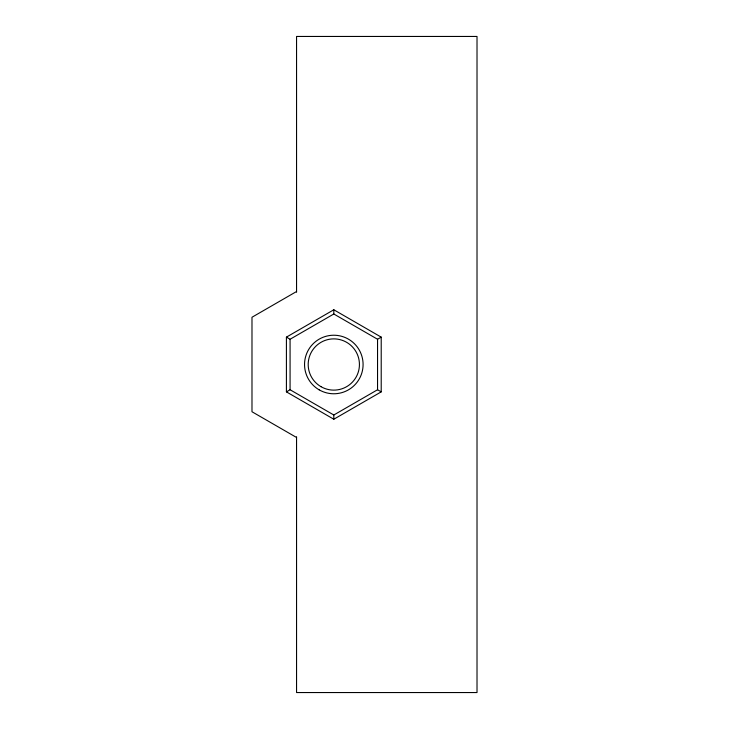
<?xml version="1.0" encoding="UTF-8"?>
<svg xmlns="http://www.w3.org/2000/svg" width="729" height="729" viewBox="0 0 729 729"><rect width="100%" height="100%" fill="white"/><g stroke="black" fill="none" stroke-linecap="round" stroke-linejoin="round"><path stroke-width="1.09" d="M296.557 291.518L251.988 317.252L251.988 411.748L296.557 437.482M286.415 337.135L333.818 309.77L381.212 337.135L381.212 391.865L333.818 419.23L286.415 391.865L286.415 337.135L290.078 339.249L333.818 313.999L377.549 339.249L377.549 389.751L333.818 415.001L290.078 389.751L290.078 339.249M286.415 391.865L290.078 389.751M377.549 339.249L381.212 337.135M377.549 389.751L381.212 391.865M333.818 309.77L333.818 313.999M333.818 415.001L333.818 419.23M296.557 292.183L296.557 36.45L477.012 36.45L477.012 692.55L296.557 692.55L296.557 436.817M319.174 389.851A29.278 29.278 0 0 0 363.088 364.5A29.278 29.278 0 0 0 319.174 339.149A29.278 29.278 0 0 0 319.174 389.851M321.006 386.689A25.615 25.615 0 0 0 359.433 364.5A25.615 25.615 0 0 0 321.006 342.311A25.615 25.615 0 0 0 321.006 386.689"/></g></svg>
